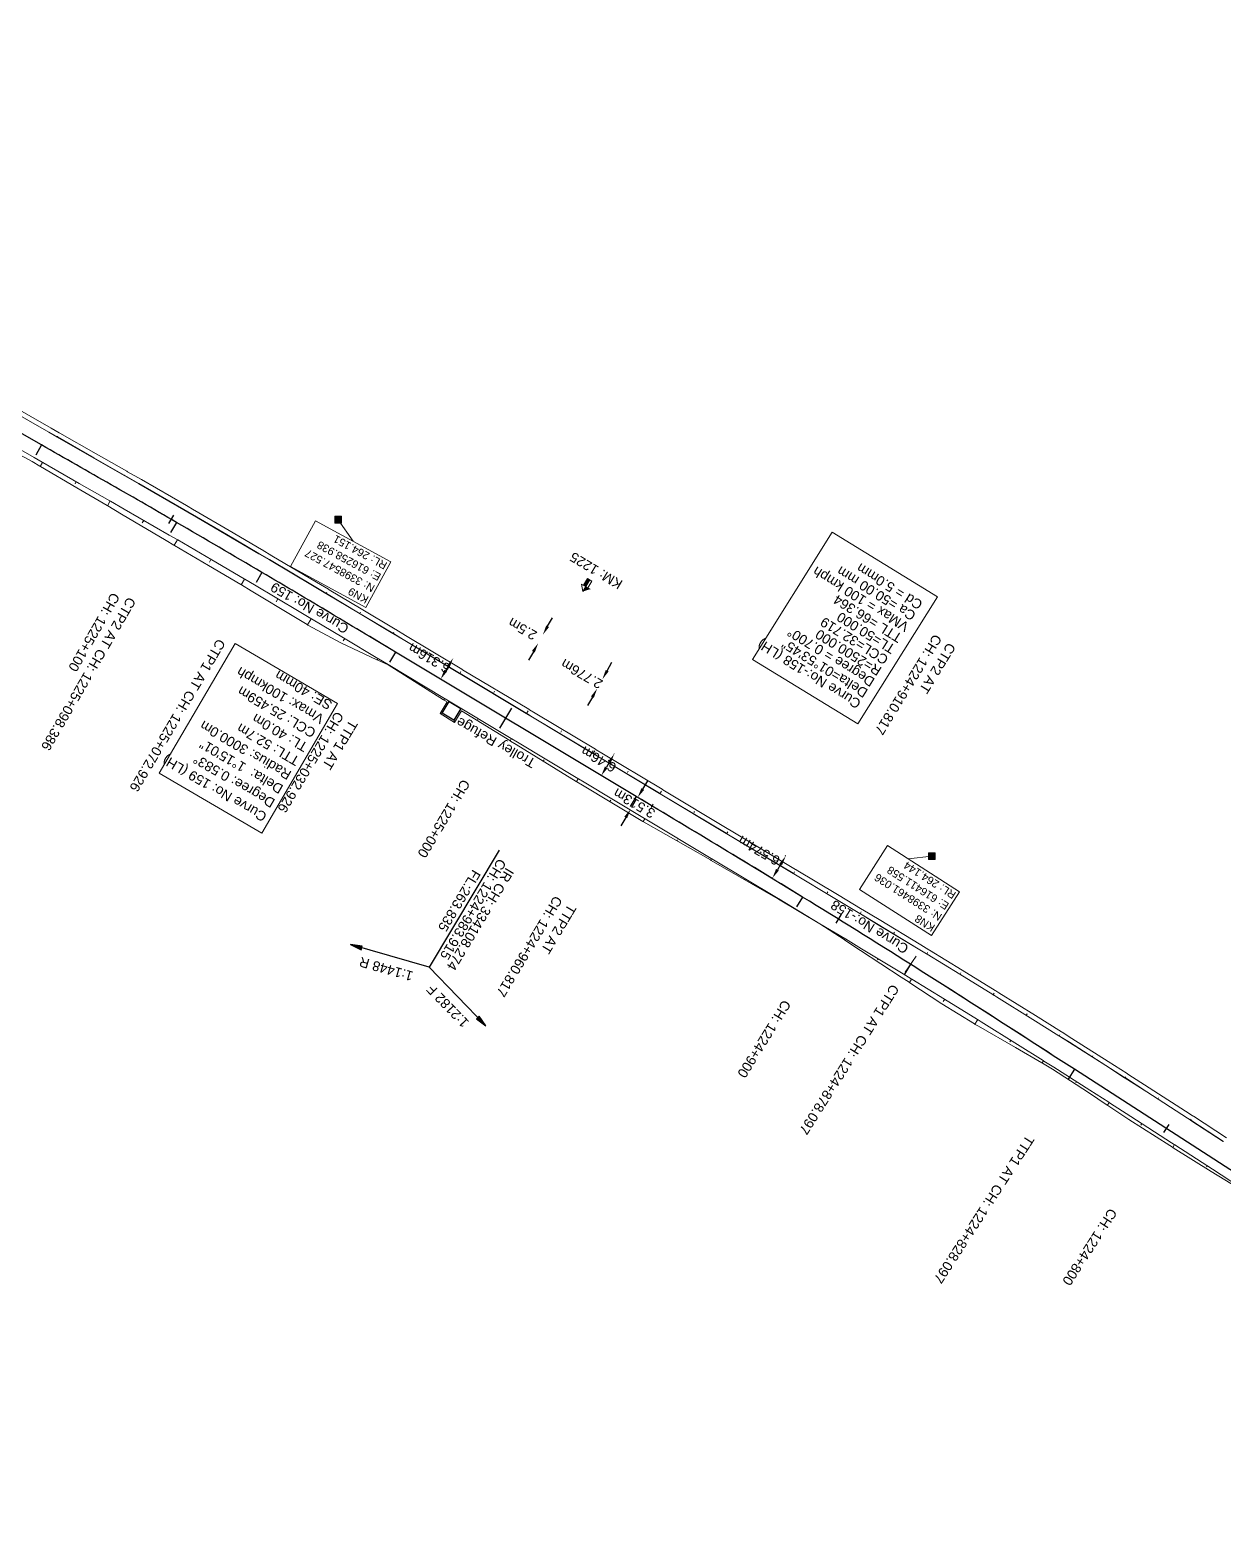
# Model space of a CAD drawing. Header units: metres. Extents: x 615815 to 619130, y 3396752 to 3398781.
# Drawn here: x 616179.6 to 616486.5, y 3398291.4 to 3398673.5 of the extents above; entities that cross this region are included whole.
import ezdxf

# ---------------------------------------------------------------- set-up
doc = ezdxf.new("R2010")
doc.units = ezdxf.units.M
doc.header["$MEASUREMENT"] = 0
doc.linetypes.add('CENTER2', pattern=[1.125, 0.75, -0.125, 0.125, -0.125])
doc.layers.get('Defpoints').update_dxf_attribs({"lineweight": 0})
for name, color, linetype, lineweight in [('Bench_Mark', 7, 'Continuous', 0), ('C-ALIG-DG-CURVE', 1, 'CENTER2', 70), ('C-ALIG-DG-LINE', 1, 'CENTER2', 70), ('C-ALIG-DG-SPIRAL', 1, 'CENTER2', 70), ('C-ALIG-LABL-DG', 1, 'Continuous', 25), ('C-ALIG-LABL-DG-MARK', 1, 'Continuous', 25), ('Km post', 1, 'Continuous', 13), ('Proposed Curve_Details', 10, 'Continuous', 0), ('PROPOSED DFCC TOE LINE', 239, 'Continuous', 0), ('PROPOSED DFCC TRACK', 1, 'Continuous', 0), ('PROPOSED FORMATION LINE - PLAN', 187, 'Continuous', 0), ('PROPOSED GRADES IN PLAN', 10, 'Continuous', 0)]:
    doc.layers.add(name, color=color, linetype=linetype, lineweight=lineweight)
for name, color, linetype in [('DFC-MAIN LINE', 1, 'Continuous'), ('Dimension', 10, 'Continuous'), ('Trolley Refuse', 10, 'Continuous')]:
    doc.layers.add(name, color=color, linetype=linetype)
doc.styles.add('Arial', font='arial.ttf')
doc.styles.get("Standard").update_dxf_attribs({"font": 'arial.ttf'})
doc.styles.add('Style-Arial', font='arial.ttf')
doc.dimstyles.get("Standard").update_dxf_attribs({"dimtxt": 2.5, "dimasz": 2.5, "dimexe": 0.18, "dimexo": 0.0625, "dimgap": 0.09, "dimtad": 0, "dimtih": 1, "dimtoh": 1, "dimdec": 3, "dimzin": 0, "dimdsep": 46, "dimtxsty": 'Standard', "dimcen": 0.09, "dimaunit": 1, "dimadec": 3, "dimazin": 0, "dimtfac": 1, "dimtdec": 3, "dimtofl": 0, "dimtmove": 0, "dimatfit": 3, "dimfxl": 1, "dimtolj": 1, "dimtzin": 0, "dimarcsym": 0})

# ---------------------------------------------------------------- blocks, each defined once
blk = doc.blocks.new('*D140')
at = {"layer": 'Defpoints', "color": 0, "transparency": 16777216}
for p in [(616334.13, 3398473.14, 271.02), (616335.94, 3398476.15), (616335.94, 3398476.15)]:
    blk.add_point(p, dxfattribs=at)
at = {"layer": 'Dimension', "color": 0, "lineweight": -2, "transparency": 16777216}
for p, q in [((616337.23, 3398478.29), (616338.51, 3398480.44)), ((616332.85, 3398470.99), (616331.56, 3398468.85))]:
    blk.add_line(p, q, dxfattribs=at)
at = {"layer": 'Dimension', "color": 0, "transparency": 16777216}
for points in [[(616336.87, 3398478.51), (616337.58, 3398478.08), (616335.94, 3398476.15)], [(616332.49, 3398471.21), (616333.2, 3398470.78), (616334.13, 3398473.14)]]:
    blk.add_solid(points, dxfattribs=at)
at = {"layer": 'Dimension', "color": 0, "lineweight": 0, "transparency": 16777216, "insert": (616335.04, 3398474.64), "char_height": 2.5, "attachment_point": 5, "rotation": 150, "style": 'Style-Arial'}
blk.add_mtext('\\A1;3.513m', dxfattribs=at)
blk = doc.blocks.new('TerminatorOpen_0.5')
at = {"color": 0, "linetype": 'ByBlock', "lineweight": -2}
for q in [(-1, 0.25), (-1, 0), (-1, -0.25)]:
    blk.add_line((0, 0), q, dxfattribs=at)
blk = doc.blocks.new('*D142')
at = {"layer": 'Defpoints', "color": 0, "transparency": 16777216}
for p in [(616325.49, 3398504.1, 270.07), (616326.85, 3398506.52), (616326.85, 3398506.52)]:
    blk.add_point(p, dxfattribs=at)
at = {"layer": 'Dimension', "color": 0, "lineweight": -2, "transparency": 16777216}
for p, q in [((616328.07, 3398508.7), (616329.29, 3398510.89)), ((616324.27, 3398501.92), (616323.05, 3398499.74))]:
    blk.add_line(p, q, dxfattribs=at)
at = {"layer": 'Dimension', "color": 0, "transparency": 16777216}
for points in [[(616327.71, 3398508.91), (616328.44, 3398508.5), (616326.85, 3398506.52)], [(616323.91, 3398502.12), (616324.64, 3398501.72), (616325.49, 3398504.1)]]:
    blk.add_solid(points, dxfattribs=at)
at = {"layer": 'Dimension', "color": 0, "lineweight": 0, "transparency": 16777216, "insert": (616321.55, 3398507.9), "char_height": 2.5, "attachment_point": 5, "rotation": 150, "style": 'Style-Arial'}
blk.add_mtext('\\A1;2.776m', dxfattribs=at)
blk = doc.blocks.new('*D143')
at = {"layer": 'Defpoints', "color": 0, "transparency": 16777216}
for p in [(616310.33, 3398515.77), (616310.33, 3398515.77), (616311.55, 3398517.95)]:
    blk.add_point(p, dxfattribs=at)
at = {"layer": 'Dimension', "color": 0, "lineweight": -2, "transparency": 16777216}
for p, q in [((616312.77, 3398520.14), (616313.99, 3398522.32)), ((616309.11, 3398513.59), (616307.88, 3398511.41))]:
    blk.add_line(p, q, dxfattribs=at)
at = {"layer": 'Dimension', "color": 0, "transparency": 16777216}
for points in [[(616312.41, 3398520.34), (616313.13, 3398519.93), (616311.55, 3398517.95)], [(616308.74, 3398513.8), (616309.47, 3398513.39), (616310.33, 3398515.77)]]:
    blk.add_solid(points, dxfattribs=at)
at = {"layer": 'Dimension', "color": 0, "lineweight": 0, "transparency": 16777216, "insert": (616306.32, 3398519.45), "char_height": 2.5, "attachment_point": 5, "rotation": 150, "style": 'Style-Arial'}
blk.add_mtext('\\A1;2.5m', dxfattribs=at)
blk = doc.blocks.new('*D144')
at = {"layer": 'Defpoints', "color": 0, "transparency": 16777216}
for p in [(616330.02, 3398487.23), (616326.58, 3398481.76), (616326.7, 3398481.69)]:
    blk.add_point(p, dxfattribs=at)
at = {"layer": 'Dimension', "color": 0, "lineweight": -2, "transparency": 16777216}
for p, q in [((616328.62, 3398485.16), (616327.87, 3398483.91)), ((616329.91, 3398487.3), (616329.8, 3398487.37)), ((616326.59, 3398481.76), (616326.47, 3398481.83))]:
    blk.add_line(p, q, dxfattribs=at)
at = {"layer": 'Dimension', "color": 0, "transparency": 16777216}
for points in [[(616327.51, 3398484.12), (616328.22, 3398483.69), (616326.58, 3398481.76)], [(616328.26, 3398485.37), (616328.98, 3398484.94), (616329.9, 3398487.3)]]:
    blk.add_solid(points, dxfattribs=at)
at = {"layer": 'Dimension', "color": 0, "lineweight": 0, "transparency": 16777216, "insert": (616325.89, 3398485.94), "char_height": 2.5, "attachment_point": 5, "rotation": 150, "style": 'Style-Arial'}
blk.add_mtext('\\A1;6.46m', dxfattribs=at)
blk = doc.blocks.new('*D145')
at = {"layer": 'Defpoints', "color": 0, "transparency": 16777216}
for p in [(616288.51, 3398511.97), (616285.27, 3398506.54), (616285.27, 3398506.54)]:
    blk.add_point(p, dxfattribs=at)
at = {"layer": 'Dimension', "color": 0, "lineweight": -2, "transparency": 16777216}
blk.add_line((616287.23, 3398509.82), (616286.55, 3398508.69), dxfattribs=at)
at = {"layer": 'Dimension', "color": 0, "transparency": 16777216}
for points in [[(616286.87, 3398510.03), (616287.58, 3398509.61), (616288.51, 3398511.97)], [(616286.19, 3398508.9), (616286.91, 3398508.48), (616285.27, 3398506.54)]]:
    blk.add_solid(points, dxfattribs=at)
at = {"layer": 'Dimension', "color": 0, "lineweight": 0, "transparency": 16777216, "insert": (616282.34, 3398511.97), "char_height": 2.5, "attachment_point": 5, "rotation": 150, "style": 'Style-Arial'}
blk.add_mtext('\\A1;6.316m', dxfattribs=at)
blk = doc.blocks.new('*D146')
at = {"layer": 'Defpoints', "color": 0, "transparency": 16777216}
for p in [(616374.11, 3398460.96), (616370.57, 3398455.42), (616370.71, 3398455.33)]:
    blk.add_point(p, dxfattribs=at)
at = {"layer": 'Dimension', "color": 0, "lineweight": -2, "transparency": 16777216}
for p, q in [((616374.01, 3398461.02), (616373.86, 3398461.11)), ((616372.68, 3398458.91), (616371.86, 3398457.56)), ((616370.6, 3398455.4), (616370.46, 3398455.49))]:
    blk.add_line(p, q, dxfattribs=at)
at = {"layer": 'Dimension', "color": 0, "transparency": 16777216}
for points in [[(616372.32, 3398459.12), (616373.03, 3398458.69), (616373.97, 3398461.05)], [(616371.5, 3398457.78), (616372.22, 3398457.35), (616370.57, 3398455.42)]]:
    blk.add_solid(points, dxfattribs=at)
at = {"layer": 'Dimension', "color": 0, "lineweight": 0, "transparency": 16777216, "insert": (616367.12, 3398462.49), "char_height": 2.5, "attachment_point": 5, "rotation": 150, "style": 'Style-Arial'}
blk.add_mtext('\\A1;6.574m', dxfattribs=at)
blk = doc.blocks.new('Direction')
h = blk.add_hatch(color=256)
h.dxf.hatch_style = 1
h.paths.add_polyline_path([(-5.54, 0), (-4.75, -0.13), (-4.75, 0.13)])
blk.add_lwpolyline([(-5.54, 0), (-4.75, -0.13), (-4.75, 0.13)], close=True)
blk.add_lwpolyline([(0, 0), (-5.54, 0)])
blk = doc.blocks.new('Tick Hor')
blk.add_lwpolyline([(-0.5, 0), (0.5, 0)])
blk = doc.blocks.new('KM Post')
at = {"layer": 'Km post', "lineweight": 13}
h = blk.add_hatch(color=256, dxfattribs=at)
h.paths.add_polyline_path([(0, -8.9), (1.63, -8.9), (1.63, -3.79), (0, -3.79)])
h.paths.add_polyline_path([(0, -3.79), (0, 0), (-3.36, -3.79)])
for p, q in [((0, -8.9), (0, 0)), ((3.13, -3.79), (0, 0)), ((3.13, -3.79), (-3.36, -3.79))]:
    blk.add_line(p, q, dxfattribs=at)
blk.add_lwpolyline([(1.63, -3.79), (1.63, -8.9), (-1.63, -8.9), (-1.63, -3.79)], dxfattribs=at)
blk = doc.blocks.new('BM')
at = {"extrusion": (0, 0, -1)}
blk.add_hatch(color=256, dxfattribs=at).paths.add_polyline_path([(-0.88, -0.88), (-0.88, 0.88), (0.88, 0.88), (0.88, -0.88)])
for p, q in [((0.88, 0.88), (-0.88, 0.88)), ((-0.88, 0.88), (-0.88, -0.88)), ((0.88, -0.88), (0.88, 0.88)), ((-0.88, -0.88), (0.88, -0.88))]:
    blk.add_line(p, q)

msp = doc.modelspace()

# ---------------------------------------------------------------- linework, layer by layer
at = {"layer": 'Bench_Mark', "color": 252}
for p, q in [((616262.7612, 3398541.9841), (616258.938, 3398547.527)), ((616405.4874, 3398460.3391), (616411.558, 3398461.036))]:
    msp.add_line(p, q, dxfattribs=at)
at = {"layer": 'Bench_Mark', "color": 252, "linetype": 'Continuous'}
for points in [[(616272.4226, 3398536.7369), (616266.0259, 3398524.9588), (616246.7031, 3398535.4532), (616253.0998, 3398547.2312)], [(616418.6716, 3398451.8989), (616411.4452, 3398440.6109), (616392.9263, 3398452.4663), (616400.1527, 3398463.7543)]]:
    msp.add_3dface(points, dxfattribs=at)
at = {"layer": 'C-ALIG-DG-CURVE', "color": 1, "linetype": 'Continuous', "lineweight": 30, "flags": 128}
for points in [[(616239.3369, 3398533.9793, 0.00212161), (616217.3615, 3398546.8343)], [(616406.0995, 3398433.2481, 0.00327194), (616378.3218, 3398450.5378)]]:
    msp.add_lwpolyline(points, format="xyb", dxfattribs=at)
at = {"layer": 'C-ALIG-DG-LINE', "color": 1, "linetype": 'Continuous', "lineweight": 30, "flags": 128}
for points in [[(616182.6609, 3398566.7306), (615995.5565, 3398673.4592)], [(616335.5279, 3398476.3962), (616273.6866, 3398513.4831)], [(616626.1425, 3398291.3809), (616448.1955, 3398406.2683)]]:
    msp.add_lwpolyline(points, dxfattribs=at)
at = {"layer": 'C-ALIG-DG-SPIRAL', "color": 1, "linetype": 'Continuous', "lineweight": 30, "flags": 128}
for points in [[(616217.3615, 3398546.8343), (616216.2449, 3398547.4809), (616215.1279, 3398548.127), (616214.0108, 3398548.7726), (616212.8933, 3398549.4178), (616211.7757, 3398550.0626), (616210.6578, 3398550.707), (616209.5396, 3398551.3509), (616208.4213, 3398551.9946), (616207.3027, 3398552.6378), (616206.184, 3398553.2807), (616205.0651, 3398553.9233), (616203.946, 3398554.5656), (616202.8267, 3398555.2076), (616201.7073, 3398555.8493), (616200.5877, 3398556.4908), (616199.4679, 3398557.132), (616198.3481, 3398557.7729), (616197.2281, 3398558.4137), (616196.108, 3398559.0542), (616194.9878, 3398559.6946), (616193.8674, 3398560.3348), (616192.7471, 3398560.9748), (616191.6266, 3398561.6147), (616190.506, 3398562.2545), (616189.3854, 3398562.8941), (616188.2647, 3398563.5337), (616187.144, 3398564.1732), (616186.0233, 3398564.8126), (616184.9025, 3398565.452), (616183.7817, 3398566.0913), (616182.6609, 3398566.7306)], [(616273.6866, 3398513.4831), (616272.58, 3398514.1467), (616271.4734, 3398514.8103), (616270.3668, 3398515.4739), (616269.2602, 3398516.1374), (616268.1535, 3398516.8009), (616267.0468, 3398517.4643), (616265.94, 3398518.1276), (616264.8331, 3398518.7908), (616263.7262, 3398519.4539), (616262.6192, 3398520.1168), (616261.5121, 3398520.7796), (616260.4049, 3398521.4422), (616259.2976, 3398522.1047), (616258.1902, 3398522.7669), (616257.0827, 3398523.4289), (616255.975, 3398524.0907), (616254.8671, 3398524.7522), (616253.7591, 3398525.4135), (616252.651, 3398526.0745), (616251.5427, 3398526.7352), (616250.4341, 3398527.3956), (616249.3254, 3398528.0557), (616248.2165, 3398528.7154), (616247.1074, 3398529.3748), (616245.9981, 3398530.0338), (616244.8885, 3398530.6925), (616243.7787, 3398531.3507), (616242.6687, 3398532.0085), (616241.5584, 3398532.6659), (616240.4478, 3398533.3228), (616239.3369, 3398533.9793)], [(616378.3218, 3398450.5378), (616376.9467, 3398451.3807), (616375.571, 3398452.2228), (616374.1949, 3398453.064), (616372.8182, 3398453.9044), (616371.4411, 3398454.744), (616370.0635, 3398455.5829), (616368.6855, 3398456.421), (616367.307, 3398457.2585), (616365.9282, 3398458.0953), (616364.549, 3398458.9315), (616363.1694, 3398459.7671), (616361.7895, 3398460.6021), (616360.4092, 3398461.4366), (616359.0286, 3398462.2705), (616357.6477, 3398463.1039), (616356.2666, 3398463.9369), (616354.8852, 3398464.7695), (616353.5035, 3398465.6017), (616352.1216, 3398466.4335), (616350.7396, 3398467.2649), (616349.3573, 3398468.096), (616347.9748, 3398468.9269), (616346.5922, 3398469.7574), (616345.2095, 3398470.5878), (616343.8266, 3398471.4179), (616342.4437, 3398472.2479), (616341.0606, 3398473.0777), (616339.6775, 3398473.9075), (616338.2943, 3398474.7371), (616336.9111, 3398475.5667), (616335.5279, 3398476.3962)], [(616448.1955, 3398406.2683), (616446.8404, 3398407.1431), (616445.4854, 3398408.0179), (616444.1303, 3398408.8927), (616442.7751, 3398409.7673), (616441.4199, 3398410.6419), (616440.0646, 3398411.5163), (616438.7092, 3398412.3905), (616437.3537, 3398413.2646), (616435.998, 3398414.1384), (616434.6421, 3398415.012), (616433.2861, 3398415.8853), (616431.9299, 3398416.7582), (616430.5734, 3398417.6309), (616429.2167, 3398418.5032), (616427.8598, 3398419.375), (616426.5026, 3398420.2465), (616425.1451, 3398421.1175), (616423.7872, 3398421.988), (616422.4291, 3398422.858), (616421.0706, 3398423.7275), (616419.7118, 3398424.5964), (616418.3526, 3398425.4647), (616416.9929, 3398426.3324), (616415.6329, 3398427.1994), (616414.2724, 3398428.0658), (616412.9115, 3398428.9315), (616411.5501, 3398429.7964), (616410.1883, 3398430.6605), (616408.8259, 3398431.5239), (616407.463, 3398432.3864), (616406.0995, 3398433.2481)]]:
    msp.add_lwpolyline(points, dxfattribs=at)
at = {"layer": 'C-ALIG-LABL-DG', "color": 1, "linetype": 'Continuous', "lineweight": 25}
for p, q in [((616301.9242, 3398496.5487), (616300.6385, 3398494.4047)), ((616300.2897, 3398462.5477), (616282.2887, 3398432.5316))]:
    msp.add_line(p, q, dxfattribs=at)
at = {"layer": 'C-ALIG-LABL-DG-MARK', "color": 1, "linetype": 'Continuous', "lineweight": 25}
for p, q in [((616182.6609, 3398566.7306), (616181.1745, 3398564.1248)), ((616217.3615, 3398546.8343), (616215.8577, 3398544.2384)), ((616239.3369, 3398533.9793), (616237.8112, 3398531.3963)), ((616273.6866, 3398513.4831), (616272.1437, 3398510.9103)), ((616335.5279, 3398476.3962), (616333.9849, 3398473.8234)), ((616378.3218, 3398450.5378), (616376.7532, 3398447.9806)), ((616406.0995, 3398433.2481), (616404.4976, 3398430.7116)), ((616448.1955, 3398406.2683), (616446.5682, 3398403.7479))]:
    msp.add_line(p, q, dxfattribs=at)
at = {"layer": 'DFC-MAIN LINE', "lineweight": 15}
for p, q in [((616335.5279, 3398476.3962), (616257.541, 3398523.1657)), ((616407.4744, 3398435.3083), (616404.7247, 3398431.1879)), ((616626.1425, 3398291.3809), (616448.1955, 3398406.2682))]:
    msp.add_line(p, q, dxfattribs=at)
at = {"layer": 'DFC-MAIN LINE', "lineweight": 0}
msp.add_lwpolyline([(616392.5044, 3398495.0393), (616412.9892, 3398527.7127), (616385.8854, 3398544.3023), (616365.4005, 3398511.6288)], close=True, dxfattribs=at)
at = {"layer": 'DFC-MAIN LINE', "lineweight": 15, "flags": 128}
for points in [[(616335.5279, 3398476.3962), (616335.5279, 3398476.3962)], [(616378.3219, 3398450.5378), (616372.9903, 3398453.7994), (616367.6517, 3398457.0492), (616362.307, 3398460.289), (616356.9572, 3398463.5205), (616351.6034, 3398466.7453), (616346.2466, 3398469.965), (616340.8878, 3398473.1814), (616335.5279, 3398476.3962)], [(616339.3502, 3398473.5207), (616339.8646, 3398474.3782)], [(616448.1955, 3398406.2682), (616442.9445, 3398409.658), (616437.6926, 3398413.0461), (616432.4385, 3398416.4309), (616427.1812, 3398419.8108), (616421.9197, 3398423.1841), (616416.653, 3398426.5492), (616411.38, 3398429.9044), (616406.0996, 3398433.2481)]]:
    msp.add_lwpolyline(points, dxfattribs=at)
at = {"layer": 'DFC-MAIN LINE', "lineweight": 15}
msp.add_arc((615071.1629, 3396319.4969), 2500, 57.725597, 58.4754675, dxfattribs=at)
at = {"layer": 'Proposed Curve_Details'}
msp.add_lwpolyline([(616258.7859, 3398500.3207), (616239.2649, 3398466.9499), (616212.9064, 3398482.3689), (616232.4274, 3398515.7398)], close=True, dxfattribs=at)
at = {"layer": 'PROPOSED DFCC TOE LINE', "lineweight": 0}
for p, q in [((616285.6975, 3398497.8262), (616285.113, 3398497.68)), ((616288.6991, 3398496.0261), (616288.8453, 3398495.4417))]:
    msp.add_line(p, q, dxfattribs=at)
at = {"layer": 'PROPOSED DFCC TOE LINE', "lineweight": 0, "flags": 128}
for points in [[(616487.2929, 3398388.6445), (616478.7788, 3398394.1802), (616478.5751, 3398394.3124), (616477.9279, 3398394.7322), (616467.4209, 3398401.5252), (616461.9355, 3398405.0505), (616461.7529, 3398405.1676), (616456.8844, 3398408.2812), (616447.5463, 3398414.2098), (616445.0154, 3398415.8067), (616444.8489, 3398415.9115), (616438.1821, 3398420.097), (616428.792, 3398425.9428), (616428.028, 3398426.4159), (616427.8592, 3398426.5204), (616419.3761, 3398431.7471), (616410.956, 3398436.8906), (616410.7871, 3398436.9934), (616408.6919, 3398438.267), (616397.9874, 3398444.7444), (616393.8286, 3398447.2501), (616393.6581, 3398447.3527), (616387.2708, 3398451.1926), (616376.6772, 3398457.5487), (616376.5501, 3398457.6249), (616376.5064, 3398457.6511), (616359.527, 3398467.8339), (616359.3543, 3398467.9374), (616342.3749, 3398478.1201), (616342.2023, 3398478.2237), (616326.6955, 3398487.5233), (616325.2229, 3398488.4064), (616325.0503, 3398488.5099), (616309.5435, 3398497.8095), (616308.0715, 3398498.6923), (616307.8982, 3398498.7962), (616290.9199, 3398508.9783), (616290.7462, 3398509.0825), (616276.2629, 3398517.7682), (616273.7677, 3398519.2646), (616273.594, 3398519.3688), (616264.8242, 3398524.6243), (616256.6006, 3398529.5404), (616256.4261, 3398529.6446), (616253.3705, 3398531.4663), (616241.8918, 3398538.2772), (616239.3756, 3398539.7618), (616239.2082, 3398539.8605), (616230.9048, 3398544.7356), (616222.0886, 3398549.8728), (616221.9221, 3398549.9694), (616219.8905, 3398551.1473), (616208.328, 3398557.8149), (616204.7487, 3398559.8687), (616204.577, 3398559.9671), (616196.7507, 3398564.4455), (616187.3736, 3398569.7982), (616187.2056, 3398569.894), (616185.1683, 3398571.0561), (616170, 3398579.7084)], [(616286.9278, 3398500.7061), (616286.2153, 3398501.1462), (616286.0425, 3398501.252), (616271.7453, 3398510.2479), (616269.079, 3398511.4584), (616268.8917, 3398511.5399), (616259.5896, 3398515.8957), (616251.1626, 3398520.4456), (616250.9903, 3398520.5528), (616247.9625, 3398522.4077), (616236.5481, 3398529.2598), (616234.0474, 3398530.7529), (616233.881, 3398530.8521), (616225.6285, 3398535.7557), (616216.8597, 3398540.9126), (616216.6949, 3398541.011), (616214.6837, 3398542.2098), (616203.2222, 3398548.9856), (616199.6692, 3398551.0703), (616199.4988, 3398551.1701), (616191.7375, 3398555.7384), (616182.4167, 3398561.177), (616182.2497, 3398561.2744), (616180.2234, 3398562.4555), (616164.8568, 3398570.7601)], [(616290.631, 3398498.4192), (616288.8453, 3398495.4417), (616285.113, 3398497.68), (616286.9278, 3398500.7061)], [(616490.3787, 3398375.708), (616483.3121, 3398380.0086), (616473.5801, 3398386.099), (616473.3744, 3398386.2274), (616472.721, 3398386.6353), (616462.186, 3398393.3365), (616456.7793, 3398396.9511), (616456.5991, 3398397.0708), (616451.8063, 3398400.2693), (616442.5969, 3398406.3335), (616440.0273, 3398407.851), (616439.8582, 3398407.9505), (616433.0774, 3398411.9055), (616423.4986, 3398417.3763), (616422.7179, 3398417.8163), (616422.5484, 3398417.9184), (616414.098, 3398423.1309), (616405.8671, 3398428.5248), (616405.7027, 3398428.6339), (616403.6619, 3398429.9846), (616393.2155, 3398436.8389), (616389.1495, 3398439.4851), (616388.9827, 3398439.5934), (616382.7399, 3398443.6593), (616372.1453, 3398450.0047), (616372.0182, 3398450.0809), (616371.9746, 3398450.1071), (616354.8017, 3398459.9672), (616354.626, 3398460.0657), (616337.422, 3398469.8739), (616337.2498, 3398469.9782), (616321.7454, 3398479.2818), (616320.2689, 3398480.1584), (616320.0958, 3398480.2612), (616304.6919, 3398489.7324), (616303.2327, 3398490.6364), (616303.0609, 3398490.7428), (616290.631, 3398498.4192)]]:
    msp.add_lwpolyline(points, dxfattribs=at)
at = {"layer": 'PROPOSED DFCC TOE LINE', "linetype": 'Continuous', "lineweight": 0, "flags": 128}
for points in [[(616186.642, 3398568.7769), (616186.7438, 3398568.9555)], [(616186.6429, 3398568.7764), (616186.7448, 3398568.9549)], [(616182.9254, 3398562.2626), (616182.3336, 3398561.2255)], [(616195.3737, 3398563.8997), (616195.4198, 3398563.9804)], [(616195.3771, 3398563.8977), (616195.4233, 3398563.9784)], [(616191.6079, 3398557.3064), (616191.2881, 3398556.7468)], [(616204.0109, 3398558.8513), (616204.0688, 3398558.9524)], [(616204.017, 3398558.8478), (616204.075, 3398558.9488)], [(616212.7088, 3398553.9027), (616212.7332, 3398553.9451)], [(616212.7178, 3398553.8974), (616212.7423, 3398553.9398)], [(616200.2831, 3398552.3433), (616199.5823, 3398551.1212)], [(616221.3533, 3398548.8546), (616221.4014, 3398548.9378)], [(616221.3632, 3398548.8488), (616221.4116, 3398548.9318)], [(616208.943, 3398547.3601), (616208.5654, 3398546.7051)], [(616217.5935, 3398542.365), (616216.7786, 3398540.961)], [(616230.0194, 3398543.8416), (616230.0353, 3398543.8689)], [(616230.0311, 3398543.8347), (616230.0471, 3398543.8619)], [(616238.6391, 3398538.7451), (616238.6606, 3398538.7818)], [(616238.649, 3398538.7393), (616238.6707, 3398538.776)], [(616226.223, 3398537.3369), (616225.8029, 3398536.6186)], [(616247.3021, 3398533.7261), (616247.3513, 3398533.8094)], [(616247.3114, 3398533.7207), (616247.3609, 3398533.8039)], [(616234.8361, 3398532.2808), (616233.9647, 3398530.8022)], [(616243.4305, 3398527.19), (616242.9795, 3398526.4298)], [(616255.858, 3398528.528), (616256.012, 3398528.7868)], [(616255.8642, 3398528.5243), (616256.0187, 3398528.7829)], [(616264.5552, 3398523.5735), (616264.6631, 3398523.7541)], [(616264.5589, 3398523.5713), (616264.667, 3398523.7518)], [(616252.019, 3398522.085), (616251.074, 3398520.5007)], [(616273.0284, 3398518.2504), (616273.2621, 3398518.6405)], [(616273.0294, 3398518.2498), (616273.2633, 3398518.6398)], [(616260.5972, 3398516.9565), (616260.239, 3398516.358)], [(616269.1726, 3398511.8175), (616268.9825, 3398511.5004)], [(616281.7397, 3398513.3305), (616281.8739, 3398513.5544)], [(616281.7397, 3398513.3306), (616281.8739, 3398513.5544)], [(616290.1815, 3398507.9636), (616290.4895, 3398508.4771)], [(616277.7038, 3398506.6007), (616277.6594, 3398506.5267)], [(616298.9466, 3398503.1357), (616299.1357, 3398503.451)], [(616286.3241, 3398501.5316), (616286.1259, 3398501.2009)], [(616294.7676, 3398496.1674), (616294.6351, 3398495.9464)], [(616307.3335, 3398497.6773), (616307.7818, 3398498.4248)], [(616316.1339, 3398492.9083), (616316.3583, 3398493.2824)], [(616303.4762, 3398491.2453), (616303.144, 3398490.6913)], [(616324.4856, 3398487.391), (616324.923, 3398488.1205)], [(616311.8561, 3398485.7751), (616311.6599, 3398485.448)], [(616320.6282, 3398480.959), (616320.1798, 3398480.2113)], [(616333.2617, 3398482.5816), (616333.4618, 3398482.9152)], [(616341.6376, 3398477.1048), (616342.004, 3398477.7157)], [(616328.9816, 3398475.4446), (616328.7589, 3398475.0733)], [(616350.3796, 3398472.2383), (616350.5455, 3398472.515)], [(616337.7803, 3398470.6727), (616337.3334, 3398469.9276)], [(616346.1889, 3398465.2504), (616346.0215, 3398464.9713)], [(616358.7897, 3398466.8185), (616359.0872, 3398467.3147)], [(616367.5116, 3398461.9186), (616367.6575, 3398462.1619)], [(616367.5116, 3398461.9186), (616367.6575, 3398462.1619)], [(616354.9323, 3398460.3865), (616354.7113, 3398460.0179)], [(616363.447, 3398455.141), (616363.3856, 3398455.0386)], [(616375.9417, 3398456.5322), (616376.2278, 3398457.0093)], [(616375.9423, 3398456.5319), (616376.2285, 3398457.0089)], [(616372.0841, 3398450.1004), (616372.0581, 3398450.057)], [(616384.6564, 3398451.6189), (616384.7955, 3398451.8508)], [(616384.6591, 3398451.6173), (616384.7984, 3398451.8491)], [(616393.0913, 3398446.2349), (616393.3698, 3398446.6983)], [(616393.0965, 3398446.2318), (616393.3757, 3398446.6947)], [(616380.6465, 3398444.938), (616380.6355, 3398444.9197)], [(616389.2252, 3398439.8081), (616389.0641, 3398439.5405)], [(616401.7872, 3398441.2788), (616401.9175, 3398441.4948)], [(616401.7957, 3398441.2737), (616401.9264, 3398441.4893)], [(616397.7792, 3398434.6432), (616397.6063, 3398434.3573)], [(616410.2178, 3398435.8766), (616410.4604, 3398436.2766)], [(616410.2273, 3398435.8708), (616410.4711, 3398436.2701)], [(616418.8855, 3398430.8616), (616419.01, 3398431.0654)], [(616418.8994, 3398430.8531), (616419.0247, 3398431.0563)], [(616406.3234, 3398429.4669), (616405.7837, 3398428.5802)], [(616414.8458, 3398424.2609), (616414.4917, 3398423.6837)], [(616427.2878, 3398425.404), (616427.5318, 3398425.7999)], [(616427.3005, 3398425.3962), (616427.546, 3398425.7911)], [(616423.3466, 3398419.0231), (616422.6317, 3398417.8682)], [(616435.9133, 3398420.3098), (616436.0355, 3398420.5065)], [(616435.9267, 3398420.3015), (616436.0497, 3398420.4977)], [(616431.8245, 3398413.748), (616431.5652, 3398413.3327)], [(616444.2769, 3398414.7947), (616444.4757, 3398415.1117)], [(616444.2895, 3398414.7868), (616444.4894, 3398415.1027)], [(616440.2852, 3398408.4452), (616439.9424, 3398407.9009)], [(616452.825, 3398409.5744), (616452.9136, 3398409.7144)], [(616452.838, 3398409.5661), (616452.9272, 3398409.7058)], [(616461.1806, 3398404.0501), (616461.3528, 3398404.3198)], [(616461.1923, 3398404.0427), (616461.3654, 3398404.3117)], [(616448.7197, 3398403.1007), (616448.5407, 3398402.8191)], [(616457.1394, 3398397.732), (616456.6808, 3398397.0165)], [(616469.6937, 3398398.7743), (616469.7875, 3398398.92)], [(616469.702, 3398398.7689), (616469.7962, 3398398.9144)], [(616465.5371, 3398392.3242), (616465.2811, 3398391.9274)], [(616478.0049, 3398393.1929), (616478.1919, 3398393.4819)], [(616478.0113, 3398393.1888), (616478.1988, 3398393.4773)], [(616473.927, 3398386.8984), (616473.458, 3398386.1753)], [(616482.3059, 3398381.4508), (616482.118, 3398381.1621)]]:
    msp.add_lwpolyline(points, dxfattribs=at)
at = {"layer": 'PROPOSED DFCC TRACK', "color": 12, "linetype": 'Continuous', "lineweight": 0, "flags": 128}
msp.add_lwpolyline([(616257.6693, 3398523.0778), (616256.528, 3398523.7603), (616252.2346, 3398526.3228), (616247.9385, 3398528.8808), (616243.6392, 3398531.4334), (616239.3361, 3398533.9798, 0.00212145), (616217.3623, 3398546.8338), (616213.0338, 3398549.3367), (616208.7017, 3398551.8332), (616204.3665, 3398554.3243), (616200.0286, 3398556.8109), (616195.6887, 3398559.2939), (616191.3473, 3398561.7742), (616187.0048, 3398564.2526), (616182.6618, 3398566.7302), (615995.5563, 3398673.4593)], format="xyb", dxfattribs=at)
at = {"layer": 'PROPOSED FORMATION LINE - PLAN', "lineweight": 0, "flags": 128}
for points in [[(616486.4643, 3398387.693), (616478.1303, 3398393.1116), (616477.9266, 3398393.2437), (616477.2795, 3398393.6635), (616466.7724, 3398400.4565), (616461.2871, 3398403.9819), (616461.1045, 3398404.099), (616456.236, 3398407.2126), (616446.8978, 3398413.1411), (616444.3669, 3398414.738), (616444.2004, 3398414.8429), (616437.5336, 3398419.0284), (616428.1435, 3398424.8742), (616427.3795, 3398425.3473), (616427.2107, 3398425.4518), (616418.7276, 3398430.6785), (616410.3075, 3398435.822), (616410.1386, 3398435.9247), (616408.0435, 3398437.1984), (616397.3389, 3398443.6758), (616393.1802, 3398446.1814), (616393.0096, 3398446.2841), (616386.6223, 3398450.1239), (616376.0287, 3398456.4801), (616375.9016, 3398456.5563), (616375.8579, 3398456.5825), (616358.8785, 3398466.7652), (616358.7059, 3398466.8688), (616341.7264, 3398477.0515), (616341.5538, 3398477.155), (616326.047, 3398486.4546), (616324.5744, 3398487.3378), (616324.4018, 3398487.4413), (616308.895, 3398496.7409), (616307.423, 3398497.6236), (616307.2497, 3398497.7276), (616290.2714, 3398507.9096), (616290.0977, 3398508.0138), (616275.6145, 3398516.6996), (616273.1192, 3398518.196), (616272.9455, 3398518.3001), (616264.1757, 3398523.5557), (616255.9522, 3398528.4718), (616255.7776, 3398528.5759), (616252.722, 3398530.3977), (616241.2433, 3398537.2086), (616238.7271, 3398538.6932), (616238.5597, 3398538.7919), (616230.2563, 3398543.667), (616221.4401, 3398548.8042), (616221.2736, 3398548.9008), (616219.2421, 3398550.0787), (616207.6796, 3398556.7463), (616204.1002, 3398558.8001), (616203.9286, 3398558.8985), (616196.1022, 3398563.3769), (616186.7251, 3398568.7295), (616186.5572, 3398568.8253), (616184.5198, 3398569.9875), (616169.3515, 3398578.6398)], [(616486.4969, 3398387.7304), (616478.1338, 3398393.168), (616477.9301, 3398393.3001), (616477.2829, 3398393.7199), (616466.7758, 3398400.5129), (616461.2905, 3398404.0383), (616461.1079, 3398404.1554), (616456.2394, 3398407.269), (616446.9013, 3398413.1975), (616444.3703, 3398414.7944), (616444.2039, 3398414.8993), (616437.5371, 3398419.0848), (616428.1469, 3398424.9306), (616427.383, 3398425.4037), (616427.2141, 3398425.5082), (616418.731, 3398430.7349), (616410.311, 3398435.8784), (616410.1421, 3398435.9811), (616408.0469, 3398437.2548), (616397.3424, 3398443.7322), (616393.1836, 3398446.2378), (616393.0131, 3398446.3405), (616386.6257, 3398450.1803), (616376.0321, 3398456.5365), (616375.905, 3398456.6127), (616375.8614, 3398456.6389), (616358.8819, 3398466.8216), (616358.7093, 3398466.9251), (616341.7299, 3398477.1079), (616341.5573, 3398477.2114), (616326.0505, 3398486.511), (616324.5778, 3398487.3942), (616324.4052, 3398487.4977), (616308.8984, 3398496.7973), (616307.4265, 3398497.68), (616307.2532, 3398497.784), (616290.2748, 3398507.966), (616290.1011, 3398508.0702), (616275.6179, 3398516.756), (616273.1227, 3398518.2523), (616272.9489, 3398518.3565), (616264.1791, 3398523.6121), (616255.9556, 3398528.5282), (616255.7811, 3398528.6323), (616252.7255, 3398530.4541), (616241.2468, 3398537.265), (616238.7306, 3398538.7496), (616238.5632, 3398538.8482), (616230.2598, 3398543.7234), (616221.4435, 3398548.8606), (616221.2771, 3398548.9572), (616219.2455, 3398550.1351), (616207.683, 3398556.8027), (616204.1036, 3398558.8565), (616203.932, 3398558.9548), (616196.1056, 3398563.4333), (616186.7285, 3398568.7859), (616186.5606, 3398568.8817), (616184.5233, 3398570.0439), (616169.355, 3398578.6962)], [(616490.6001, 3398376.0474), (616483.6726, 3398380.5621), (616474.0479, 3398386.82), (616473.8445, 3398386.952), (616473.1983, 3398387.3712), (616462.7109, 3398394.1514), (616457.239, 3398397.6682), (616457.0569, 3398397.7849), (616452.2021, 3398400.8897), (616442.892, 3398406.8005), (616440.3686, 3398408.3927), (616440.2026, 3398408.4972), (616433.5558, 3398412.6702), (616424.1938, 3398418.4985), (616423.4321, 3398418.9701), (616423.2638, 3398419.0743), (616414.8061, 3398424.2854), (616406.4088, 3398429.415), (616406.2403, 3398429.5175), (616404.15, 3398430.7882), (616393.4655, 3398437.2534), (616389.3124, 3398439.7557), (616389.142, 3398439.8582), (616382.7609, 3398443.6943), (616372.1713, 3398450.0481), (616372.0442, 3398450.1243), (616372.0006, 3398450.1505), (616355.0211, 3398460.3332), (616354.8485, 3398460.4367), (616337.8691, 3398470.6195), (616337.6965, 3398470.723), (616322.1897, 3398480.0226), (616320.717, 3398480.9058), (616320.5444, 3398481.0093), (616305.0376, 3398490.3089), (616303.5657, 3398491.1916), (616303.3924, 3398491.2955), (616286.414, 3398501.4776), (616286.2403, 3398501.5818), (616271.7571, 3398510.2676), (616269.2621, 3398511.7638), (616269.0884, 3398511.868), (616260.3231, 3398517.1208), (616252.1089, 3398522.0314), (616251.9346, 3398522.1353), (616248.8837, 3398523.9543), (616237.4289, 3398530.751), (616234.919, 3398532.2319), (616234.752, 3398532.3303), (616226.4694, 3398537.1933), (616217.6751, 3398542.3176), (616217.5091, 3398542.414), (616215.4826, 3398543.589), (616203.9442, 3398550.2427), (616200.3703, 3398552.2933), (616200.1989, 3398552.3916), (616192.3813, 3398556.865), (616183.0088, 3398562.215), (616182.8409, 3398562.3108), (616180.8037, 3398563.4728), (616165.6354, 3398572.1252)]]:
    msp.add_lwpolyline(points, dxfattribs=at)
at = {"layer": 'Trolley Refuse'}
msp.add_lwpolyline([(616287.4976, 3398500.8278), (616290.4992, 3398499.0277), (616288.6991, 3398496.0261), (616285.6975, 3398497.8262)], close=True, dxfattribs=at)

# ---------------------------------------------------------------- block references
at = {"layer": 'Bench_Mark'}
for p in [(616258.938, 3398547.527), (616411.558, 3398461.036)]:
    msp.add_blockref('BM', p, dxfattribs=at)
at = {"layer": 'C-ALIG-LABL-DG', "color": 1, "linetype": 'Continuous', "lineweight": 25}
for name, p, xscale, yscale, zscale, rotation in [('Tick Hor', (616215.9643, 3398547.6432), 2.5, 2.5, 2.5, 239.9468452282767), ('KM Post', (616321.8065, 3398529.0636), 0.3933041122191765, 0.3933041122191765, 0.3933041122191765, 149.048425501276), ('Tick Hor', (616301.9242, 3398496.5487), 5.999999999999963, 5.999999999999963, 5.999999999999963, 239.0484255001457), ('Tick Hor', (616387.53, 3398444.8622), 2.499999999999999, 2.499999999999999, 2.499999999999999, 238.2275656792802), ('Direction', (616282.2887, 3398432.5316), 3.789791541545082, 3.789791541545082, 3.789791541545082, 344.0484255000224), ('Direction', (616282.2887, 3398432.5316), 3.789791541545082, 3.789791541545082, 3.789791541545082, 134.0484255000225), ('Tick Hor', (616471.8007, 3398391.0281), 2.5, 2.5, 2.5, 237.1526391530466)]:
    msp.add_blockref(name, p, dxfattribs=dict(at, xscale=xscale, yscale=yscale, zscale=zscale, rotation=rotation))

# ---------------------------------------------------------------- texts
at = {"layer": 'Bench_Mark', "color": 252, "char_height": 2, "width": 32.634692, "attachment_point": 2}
for s, insert, rotation in [('\\pxql;KN9\\PN: 3398547.527\\PE: 616258.938\\PRL: 264.151', (616251.6631, 3398533.6416), 151.493301), ('\\pxql;KN8\\PN: 3398461.036\\PE: 616411.558\\PRL: 264.144', (616397.7434, 3398450.303), 147.373402)]:
    msp.add_mtext(s, dxfattribs=dict(at, insert=insert, rotation=rotation))
at = {"layer": 'C-ALIG-LABL-DG', "color": 1, "style": 'Arial'}
for s, rotation, p in [('KM: 1225', 149.048426, (616332.2862, 3398531.6527)), ('CTP2 AT CH: 1225+098.386', 239.916634, (616204.8786, 3398527.8562)), ('CH: 1225+100', 239.946845, (616200.7629, 3398529.0214)), ('CTP1 AT CH: 1225+072.926', 239.430397, (616227.9308, 3398517.127)), ('CH: 1225+000', 239.048426, (616290.8386, 3398481.0199)), ('FL:263.835', 239.048426, (616293.5475, 3398457.7947)), ('CH: 1224+983.915', 239.048426, (616300.1217, 3398460.6357)), ('1:1448 R', 164.048426, (616278.4032, 3398431.2876)), ('1:2182 F', 134.048426, (616292.7589, 3398418.4514)), ('CTP1 AT CH: 1224+878.097', 237.725597, (616401.1839, 3398428.3542)), ('CH: 1224+900', 238.227566, (616373.3425, 3398424.3296)), ('TTP1 AT CH: 1224+828.097', 237.152639, (616435.9186, 3398389.5574)), ('CH: 1224+800', 237.152639, (616457.2306, 3398370.7653))]:
    msp.add_text(s, height=2.5, rotation=rotation, dxfattribs=at).set_placement(p)
at = {"layer": 'C-ALIG-LABL-DG', "color": 1, "char_height": 2.5, "attachment_point": 1, "style": 'Arial'}
for s, insert, width, rotation in [('CTP2 AT\\PCH: 1224+910.817', (616417.8163, 3398514.8281), 47.28908, 238.475468), ('TTP1 AT \\PCH: 1225+032.926', (616264.071, 3398495.0174), 46.875822, 239.048426), ('TTP2 AT \\PCH: 1224+960.817', (616320.2746, 3398447.6528), 46.87431, 239.048425)]:
    msp.add_mtext(s, dxfattribs=dict(at, insert=insert, width=width, rotation=rotation))
at = {"layer": 'DFC-MAIN LINE', "lineweight": 40, "char_height": 2.5, "attachment_point": 5, "rotation": 148.100532, "line_spacing_factor": 0.8, "style": 'Style-Arial'}
for s, insert, width in [('\\pxql;Curve No:-158 (LH)\\PDelta=01%%D53\'45"\\PDegree = 0.700%%D\\PR=2500.000\\PCCL=32.719\\PTL=50.000\\PTTL =66.364\\PVMax = 100 kmph\\PCa =50.00 mm\\PCd = 5.0mm', (616381.028, 3398524.925), 46.721658), ('\\pxql;Curve No:-158', (616371.2967, 3398457.959), 79.852427)]:
    msp.add_mtext(s, dxfattribs=dict(at, insert=insert, width=width))
at = {"layer": 'Proposed Curve_Details', "color": 1, "style": 'Style-Arial'}
msp.add_text('Curve No: 159', height=2.5, rotation=149.673515, dxfattribs=at).set_placement((616261.9409, 3398520.2198))
at = {"layer": 'Proposed Curve_Details', "color": 1, "lineweight": 0, "insert": (616257.6787, 3398500.699), "char_height": 2.5, "attachment_point": 7, "rotation": 149.673515, "line_spacing_factor": 0.84, "style": 'Style-Arial'}
msp.add_mtext('\\pxsm1;Curve No: 159 (LH)\\PDegree: 0.583%%D\\PDelta:  1%%D15\'01"\\PRadius: 3000.0m\\PTTL: 52.7m\\PTL: 40.0m\\PCCL: 25.459m\\PVmax: 100kmph\\PSE: 40mm', dxfattribs=at)
at = {"layer": 'PROPOSED GRADES IN PLAN', "color": 7, "lineweight": 0, "insert": (616303.1664, 3398457.6553), "char_height": 2.5, "attachment_point": 4, "rotation": 238.967565, "line_spacing_factor": 1.08, "style": 'Style-Arial'}
msp.add_mtext('IR CH: 334108.274', dxfattribs=at)
at = {"layer": 'Trolley Refuse'}
msp.add_text('Trolley Refuge', height=2.5, rotation=150.733254, dxfattribs=at).set_placement((616309.959, 3398485.7421))

# ---------------------------------------------------------------- dimensions: what is measured, and where the dimension line sits
at = {"layer": 'Dimension', "color": 10, "lineweight": 0}
for p1, p2, distance, picture, middle in [((616311.5477, 3398517.9549), (616310.3265, 3398515.7734), 0, '*D143', (616306.3184, 3398519.4498)), ((616288.5077, 3398511.9661), (616285.2699, 3398506.5429), 0, '*D145', (616282.341, 3398511.9697)), ((616325.4941, 3398504.1003, 270.068), (616326.8503, 3398506.5229), 0, '*D142', (616321.5535, 3398507.8973)), ((616330.0206, 3398487.2317), (616326.6981, 3398481.6915), -0.1355, '*D144', (616325.893, 3398485.9407)), ((616334.1328, 3398473.136, 271.023), (616335.9398, 3398476.1492), 0, '*D140', (616335.0363, 3398474.6426))]:
    dim = msp.add_aligned_dim(p1=p1, p2=p2, distance=distance, dimstyle='Standard', override={"dimexe": 0.125, "dimexo": 0.125, "dimgap": 0.125, "dimtad": 1, "dimtih": 0, "dimtoh": 0, "dimzin": 11, "dimpost": 'm', "dimtxsty": 'Style-Arial', "dimsah": 1, "dimadec": 4, "dimazin": 3, "dimtmove": 2, "dimldrblk": 'TerminatorOpen_0.5', "dimfrac": 2, "dimtzin": 11}, dxfattribs=at)
    dim.commit()
    dim.dimension.update_dxf_attribs({"geometry": picture, "text_midpoint": middle, "text_rotation": 150})
dim = msp.add_linear_dim(base=(616370.5669, 3398455.422), p1=(616374.1143, 3398460.9597), p2=(616370.7118, 3398455.3344), angle=238.831866, dimstyle='Standard', override={"dimexe": 0.125, "dimexo": 0.125, "dimgap": 0.125, "dimtad": 1, "dimtih": 0, "dimtoh": 0, "dimzin": 11, "dimpost": 'm', "dimtxsty": 'Style-Arial', "dimsah": 1, "dimadec": 4, "dimazin": 3, "dimtmove": 2, "dimldrblk": 'TerminatorOpen_0.5', "dimfrac": 2, "dimtzin": 11}, dxfattribs=at)
dim.commit()
dim.dimension.update_dxf_attribs({"geometry": '*D146', "text_midpoint": (616367.1164, 3398462.4873), "dimtype": 129, "text_rotation": 150})

doc.saveas('drawing.dxf')
